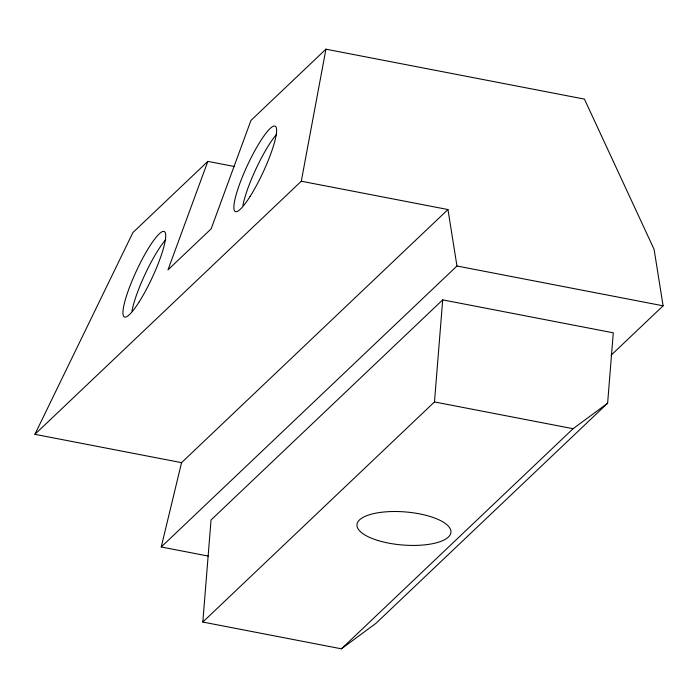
<?xml version="1.0" encoding="UTF-8"?>
<svg xmlns="http://www.w3.org/2000/svg" width="698" height="698" viewBox="0 0 698 698"><rect width="100%" height="100%" fill="white"/><g stroke="black" fill="none" stroke-linecap="round" stroke-linejoin="round"><path stroke-width="1.05" d="M202.821 622.049L211.04 519.975L442.698 299.87L613.289 332.815L607.626 403.208L375.969 623.314L341.435 648.817L202.821 622.049L434.479 401.943L442.698 299.87M208.222 556.062L161.229 546.988L456.963 265.999L447.959 209.54L181.559 462.652L34.9 434.331L301.292 181.218L325.931 49.183L584.435 99.107L654.096 249.352L663.1 305.811L611.055 355.265M161.229 546.988L181.559 462.652M234.545 166.543L207.838 161.378L167.991 269.856L211.119 228.874L250.966 120.405L325.931 49.183M34.9 434.331L132.882 232.6L207.838 161.378M341.435 648.817L573.093 428.712L607.626 403.208M301.292 181.218L447.959 209.54M456.963 265.999L663.1 305.811M434.479 401.943L573.093 428.712M131.983 310.976A47.15 8.577 -65 0 1 165.731 239.711M242.887 205.613A47.15 8.577 -65 0 1 276.626 134.339M250.093 196.461A47.15 8.577 -65 0 0 275.754 126.617A47.15 8.577 -65 0 0 239.824 183.495A47.15 8.577 -65 0 0 250.093 196.461M139.199 301.833A47.15 8.577 -65 0 0 164.859 231.989A47.15 8.577 -65 0 0 128.921 288.867A47.15 8.577 -65 0 0 139.199 301.833M377.574 540.383A47.15 16.595 4.6 0 0 450.847 532.967A47.15 16.595 4.6 0 0 383.429 512.053A47.15 16.595 4.6 0 0 377.574 540.383"/></g></svg>
